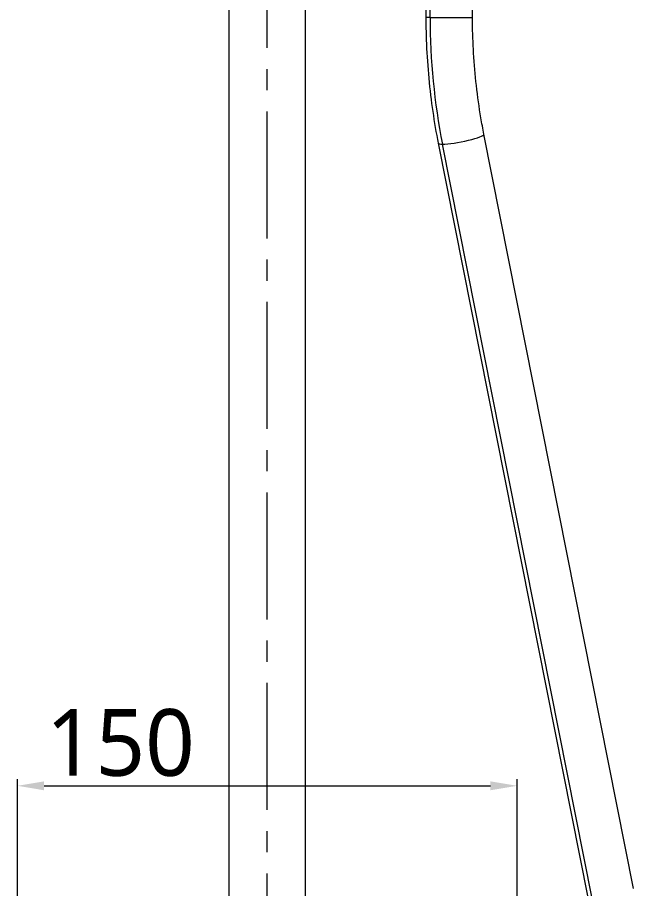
# Model space of a CAD drawing. Extents: x 3274 to 6433, y 0 to 2315.
# Drawn here: x 4152.5 to 4337.5, y 533.4 to 794.7 of the extents above; entities that cross this region are included whole.
import ezdxf

# ---------------------------------------------------------------- set-up
doc = ezdxf.new("R2010")
doc.units = 0
doc.header["$LTSCALE"] = 4
doc.header["$MEASUREMENT"] = 0
doc.header["$PDMODE"] = 3
doc.header["$PDSIZE"] = -10
doc.linetypes.add('CENTER2', pattern=[28.575, 19.05, -3.175, 3.175, -3.175])
doc.layers.get('0').update_dxf_attribs({"linetype": 'CONTINUOUS'})
doc.layers.get('DEFPOINTS').update_dxf_attribs({"linetype": 'CONTINUOUS'})
doc.layers.add('1', color=7, linetype='CONTINUOUS', true_color=0xffffff)
doc.layers.add('Cneter', color=1, linetype='CENTER2', lineweight=13)
doc.styles.add('Daelim Dimension', font='NanumGothic.ttf')
doc.dimstyles.new('DEFAULT', dxfattribs={"dimscale": 2, "dimtxt": 2, "dimasz": 2, "dimexe": 0, "dimexo": 2, "dimgap": 1, "dimtad": 1, "dimdec": 1, "dimzin": 9, "dimdsep": 46, "dimtxsty": 'Daelim Dimension', "dimcen": 0.5, "dimclrd": 252, "dimclre": 252, "dimclrt": 3, "dimadec": 1, "dimazin": 0, "dimtfac": 1, "dimtdec": 1, "dimtix": 1, "dimtmove": 0, "dimatfit": 3, "dimfxl": 1, "dimtolj": 1, "dimtzin": 1, "dimlwd": 9, "dimlwe": 9, "dimarcsym": 0})

# ---------------------------------------------------------------- blocks, each defined once
blk = doc.blocks.new('*D8')
at = {"color": 5, "lineweight": 9, "ltscale": 0.5, "transparency": 16777216}
for p, q in [((4152.52, 504.87), (4152.52, 566.19)), ((4302.52, 504.87), (4302.52, 566.19)), ((4160.52, 564.19), (4294.52, 564.19))]:
    blk.add_line(p, q, dxfattribs=at)
at = {"color": 5, "ltscale": 0.5, "transparency": 16777216}
for points in [[(4160.52, 565.52), (4160.52, 562.85), (4152.52, 564.19)], [(4294.52, 565.52), (4294.52, 562.85), (4302.52, 564.19)]]:
    blk.add_solid(points, dxfattribs=at)
at = {"layer": 'DEFPOINTS', "color": 0, "ltscale": 0.5, "transparency": 16777216}
for p in [(4302.52, 564.19), (4152.52, 500.87), (4302.52, 500.87)]:
    blk.add_point(p, dxfattribs=at)
at = {"color": 7, "ltscale": 0.5, "transparency": 16777216, "insert": (4183.42, 577.05), "char_height": 20, "attachment_point": 5, "style": 'Daelim Dimension'}
blk.add_mtext('\\A1;150', dxfattribs=at)

msp = doc.modelspace()

# ---------------------------------------------------------------- linework, layer by layer
at = {"layer": '1', "color": 7, "linetype": 'Continuous', "lineweight": 13}
for p, q in [((4276.41, 794.74), (4276.41, 912.59)), ((4276.41, 794.74), (4275.14, 794.74)), ((4276.41, 794.74), (4289.14, 794.74)), ((4325.05, 530.34), (4280.13, 756.7))]:
    msp.add_line(p, q, dxfattribs=at)
at = {"layer": '1', "color": 7, "linetype": 'Continuous', "lineweight": 18}
for p, q in [((4289.14, 794.74), (4289.14, 913.7)), ((4216.02, 910.39), (4216.02, 520.77)), ((4239.02, 520.73), (4239.02, 910.4)), ((4275.14, 912.12), (4275.14, 794.74)), ((4337.49, 533.35), (4292.57, 759.71)), ((4278.84, 756.99), (4323.76, 530.63))]:
    msp.add_line(p, q, dxfattribs=at)
at = {"layer": '1', "color": 7, "linetype": 'Continuous', "lineweight": 13}
for centre, major_axis, ratio, start_param, end_param in [((4408.74, 794.74), (0, 161.55), 0.819152, 1.570796, 1.808493), ((4285.7, 758.35), (6.87, 1.36), 0.135057, 3.739125, 6.283323), ((4285.7, 758.35), (6.87, 1.36), 0.135057, 3.141584, 3.739125)]:
    msp.add_ellipse(centre, major_axis=major_axis, ratio=ratio, start_param=start_param, end_param=end_param, dxfattribs=at)
at = {"layer": '1', "color": 7, "linetype": 'Continuous', "lineweight": 18}
for points, knots in [([(4275.14, 794.74), (4275.14, 792.92), (4275.22, 787.68), (4275.69, 779.03), (4276.76, 769.03), (4277.93, 761.7), (4278.68, 757.76), (4278.84, 756.99)], [0, 0, 0, 0, 0.1434, 0.412656, 0.681957, 0.937076, 1, 1, 1, 1]), ([(4292.57, 759.71), (4292.24, 761.35), (4291.36, 766.18), (4290.22, 774.26), (4289.39, 783.81), (4289.16, 790.65), (4289.14, 794.24), (4289.14, 794.74)], [0, 0, 0, 0, 0.143393, 0.419527, 0.695694, 0.957311, 1, 1, 1, 1])]:
    msp.add_open_spline(points, degree=3, knots=knots, dxfattribs=at)
at = {"layer": 'Cneter', "lineweight": 5, "ltscale": 0.5}
msp.add_line((4227.52, 499.82), (4227.52, 1490.51), dxfattribs=at)

# ---------------------------------------------------------------- dimensions: what is measured, and where the dimension line sits
at = {"color": 5, "ltscale": 0.5}
dim = msp.add_linear_dim(base=(4302.52, 564.19), p1=(4152.52, 500.87), p2=(4302.52, 500.87), dimstyle='DEFAULT', override={"dimtxt": 10, "dimasz": 4, "dimexe": 1, "dimdec": 0, "dimclrd": 5, "dimclre": 5, "dimclrt": 7}, dxfattribs=at)
dim.commit()
dim.dimension.update_dxf_attribs({"geometry": '*D8', "text_midpoint": (4183.42, 564.19), "dimtype": 160})

doc.saveas('drawing.dxf')
